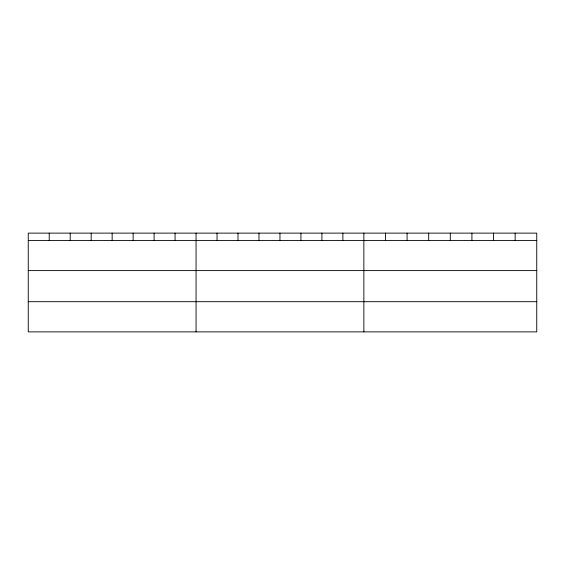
<?xml version="1.0" encoding="UTF-8"?>
<svg xmlns="http://www.w3.org/2000/svg" width="565" height="565" viewBox="0 0 565 565"><rect width="100%" height="100%" fill="white"/><g stroke="black" fill="none" stroke-linecap="round" stroke-linejoin="round"><path stroke-width="0.85" d="M536.75 270.6L536.75 233.119L28.25 233.119L28.25 331.881L536.75 331.881L536.75 270.6L28.25 270.6M28.25 240.422L536.75 240.422M28.25 301.696L536.75 301.696M515.139 233.119L515.139 240.422M493.527 233.119L493.527 240.422M471.916 233.119L471.916 240.422M450.305 233.119L450.305 240.422M428.694 233.119L428.694 240.422M407.082 233.119L407.082 240.422M385.471 233.119L385.471 240.422M363.86 233.119L363.86 331.881M342.884 233.119L342.884 240.422M321.909 233.119L321.909 240.422M300.933 233.119L300.933 240.422M279.957 233.119L279.957 240.422M258.982 233.119L258.982 240.422M238.006 233.119L238.006 240.422M217.031 233.119L217.031 240.422M196.055 233.119L196.055 331.881M175.079 233.119L175.079 240.422M154.104 233.119L154.104 240.422M133.128 233.119L133.128 240.422M112.153 233.119L112.153 240.422M91.177 233.119L91.177 240.422M70.201 233.119L70.201 240.422M49.226 233.119L49.226 240.422"/></g></svg>
